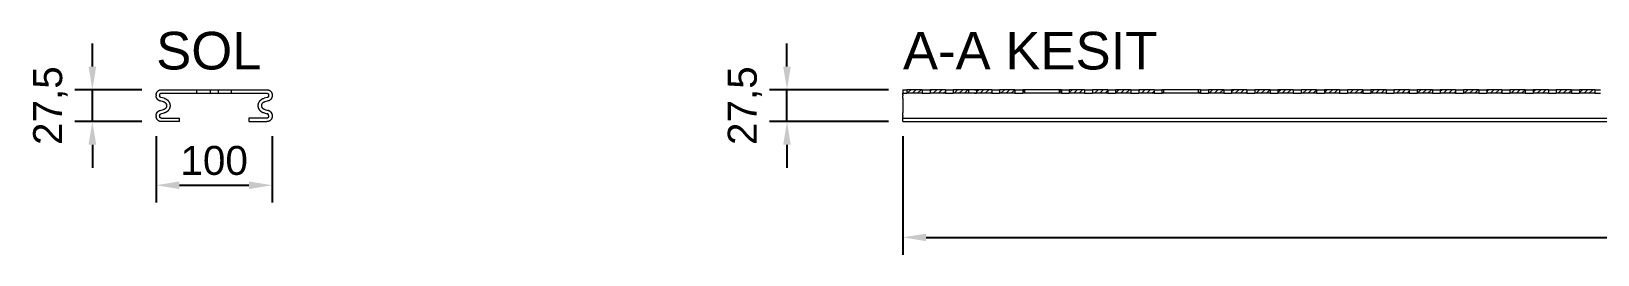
# Model space of a CAD drawing. Header units: millimetres. Extents: x -804 to 5068, y -838 to 556.
# Drawn here: x 2376 to 3727, y -115 to 78 of the extents above; entities that cross this region are included whole.
import ezdxf

# ---------------------------------------------------------------- set-up
doc = ezdxf.new("R2010")
doc.units = ezdxf.units.MM
doc.linetypes.add('KESIK', pattern=[3, 2, -1])
for name, color, linetype, lineweight in [('GIZLI', 8, 'KESIK', 9), ('GORUNEN', 7, 'Continuous', 9), ('OLCU', 4, 'Continuous', 9), ('TARAMA', 5, 'Continuous', 9), ('YAZI', 3, 'Continuous', 9)]:
    doc.layers.add(name, color=color, linetype=linetype, lineweight=lineweight)
doc.styles.add('PI3D', font='arial.ttf')
doc.dimstyles.new('PF_MM', dxfattribs={"dimtxt": 25, "dimasz": 20, "dimexe": 15, "dimexo": 12.5, "dimgap": 8.75, "dimtad": 1, "dimdec": 1, "dimtxsty": 'PI3D', "dimcen": 2.5, "dimclrd": 4, "dimclre": 4, "dimclrt": 3, "dimazin": 3, "dimtfac": 1, "dimtmove": 0, "dimatfit": 3})

msp = doc.modelspace()

# ---------------------------------------------------------------- hatches: boundary and pattern name
at = {"layer": 'TARAMA'}
h = msp.add_hatch(dxfattribs=at)
h.set_pattern_fill('ANSI31')
h.paths.add_polyline_path([(3131.4, 27.5), (3131.4, 24.5), (3131.4, 24.5), (3144.6, 24.5), (3144.6, 24.5), (3144.6, 27.5), (3144.6, 27.5), (3131.4, 27.5)])
h = msp.add_hatch(dxfattribs=at)
h.set_pattern_fill('ANSI31')
h.paths.add_polyline_path([(3164.6, 27.5), (3151.4, 27.5), (3151.4, 27.5), (3151.4, 24.5), (3151.4, 24.5), (3164.6, 24.5), (3164.6, 24.5), (3164.6, 27.5)])
h = msp.add_hatch(dxfattribs=at)
h.set_pattern_fill('ANSI31')
h.paths.add_polyline_path([(3171.4, 27.5), (3171.4, 24.5), (3171.4, 24.5), (3184.6, 24.5), (3184.6, 24.5), (3184.6, 27.5), (3184.6, 27.5), (3171.4, 27.5)])
h = msp.add_hatch(dxfattribs=at)
h.set_pattern_fill('ANSI31')
h.paths.add_polyline_path([(3204.6, 27.5), (3191.4, 27.5), (3191.4, 27.5), (3191.4, 24.5), (3191.4, 24.5), (3204.6, 24.5), (3204.6, 24.5), (3204.6, 27.5)])
h = msp.add_hatch(dxfattribs=at)
h.set_pattern_fill('ANSI31')
h.paths.add_polyline_path([(3211.4, 27.5), (3211.4, 24.5), (3211.4, 24.5), (3224.6, 24.5), (3224.6, 24.5), (3224.6, 27.5), (3224.6, 27.5), (3211.4, 27.5)])
h = msp.add_hatch(dxfattribs=at)
h.set_pattern_fill('ANSI31')
h.paths.add_polyline_path([(3231.4, 27.5), (3231.4, 24.5), (3231.4, 24.5), (3233, 24.5), (3233, 24.5), (3233, 27.5), (3233, 27.5), (3231.4, 27.5)])
h = msp.add_hatch(dxfattribs=at)
h.set_pattern_fill('ANSI31')
h.paths.add_polyline_path([(3264.6, 27.5), (3263, 27.5), (3263, 27.5), (3263, 24.5), (3263, 24.5), (3264.6, 24.5), (3264.6, 24.5), (3264.6, 27.5)])
h = msp.add_hatch(dxfattribs=at)
h.set_pattern_fill('ANSI31')
h.paths.add_polyline_path([(3271.4, 27.5), (3271.4, 24.5), (3271.4, 24.5), (3284.6, 24.5), (3284.6, 24.5), (3284.6, 27.5), (3284.6, 27.5), (3271.4, 27.5)])
h = msp.add_hatch(dxfattribs=at)
h.set_pattern_fill('ANSI31')
h.paths.add_polyline_path([(3291.4, 27.5), (3291.4, 24.5), (3291.4, 24.5), (3304.6, 24.5), (3304.6, 24.5), (3304.6, 27.5), (3304.6, 27.5), (3291.4, 27.5)])
h = msp.add_hatch(dxfattribs=at)
h.set_pattern_fill('ANSI31')
h.paths.add_polyline_path([(3311.4, 27.5), (3311.4, 24.5), (3311.4, 24.5), (3324.6, 24.5), (3324.6, 24.5), (3324.6, 27.5), (3324.6, 27.5), (3311.4, 27.5)])
h = msp.add_hatch(dxfattribs=at)
h.set_pattern_fill('ANSI31')
h.paths.add_polyline_path([(3331.4, 27.5), (3331.4, 24.5), (3331.4, 24.5), (3344.6, 24.5), (3344.6, 24.5), (3344.6, 27.5), (3344.6, 27.5), (3331.4, 27.5)])
h = msp.add_hatch(dxfattribs=at)
h.set_pattern_fill('ANSI31')
h.paths.add_polyline_path([(3351.4, 27.5), (3351.4, 24.5), (3351.4, 24.5), (3353, 24.5), (3353, 24.5), (3353, 27.5), (3353, 27.5), (3351.4, 27.5)])
h = msp.add_hatch(dxfattribs=at)
h.set_pattern_fill('ANSI31')
h.paths.add_polyline_path([(3384.6, 27.5), (3383, 27.5), (3383, 27.5), (3383, 24.5), (3383, 24.5), (3384.6, 24.5), (3384.6, 24.5), (3384.6, 27.5)])
h = msp.add_hatch(dxfattribs=at)
h.set_pattern_fill('ANSI31')
h.paths.add_polyline_path([(3391.4, 27.5), (3391.4, 24.5), (3391.4, 24.5), (3404.6, 24.5), (3404.6, 24.5), (3404.6, 27.5), (3404.6, 27.5), (3391.4, 27.5)])
h = msp.add_hatch(dxfattribs=at)
h.set_pattern_fill('ANSI31')
h.paths.add_polyline_path([(3411.4, 27.5), (3411.4, 24.5), (3411.4, 24.5), (3424.6, 24.5), (3424.6, 24.5), (3424.6, 27.5), (3424.6, 27.5), (3411.4, 27.5)])
h = msp.add_hatch(dxfattribs=at)
h.set_pattern_fill('ANSI31')
h.paths.add_polyline_path([(3431.4, 27.5), (3431.4, 24.5), (3431.4, 24.5), (3444.6, 24.5), (3444.6, 24.5), (3444.6, 27.5), (3444.6, 27.5), (3431.4, 27.5)])
h = msp.add_hatch(dxfattribs=at)
h.set_pattern_fill('ANSI31')
h.paths.add_polyline_path([(3451.4, 27.5), (3451.4, 24.5), (3451.4, 24.5), (3464.6, 24.5), (3464.6, 24.5), (3464.6, 27.5), (3464.6, 27.5), (3451.4, 27.5)])
h = msp.add_hatch(dxfattribs=at)
h.set_pattern_fill('ANSI31')
h.paths.add_polyline_path([(3471.4, 27.5), (3471.4, 24.5), (3471.4, 24.5), (3484.6, 24.5), (3484.6, 24.5), (3484.6, 27.5), (3484.6, 27.5), (3471.4, 27.5)])
h = msp.add_hatch(dxfattribs=at)
h.set_pattern_fill('ANSI31')
h.paths.add_polyline_path([(3491.4, 27.5), (3491.4, 24.5), (3491.4, 24.5), (3504.6, 24.5), (3504.6, 24.5), (3504.6, 27.5), (3504.6, 27.5), (3491.4, 27.5)])
h = msp.add_hatch(dxfattribs=at)
h.set_pattern_fill('ANSI31')
h.paths.add_polyline_path([(3511.4, 27.5), (3511.4, 24.5), (3511.4, 24.5), (3524.6, 24.5), (3524.6, 24.5), (3524.6, 27.5), (3524.6, 27.5), (3511.4, 27.5)])
h = msp.add_hatch(dxfattribs=at)
h.set_pattern_fill('ANSI31')
h.paths.add_polyline_path([(3531.4, 27.5), (3531.4, 24.5), (3531.4, 24.5), (3544.6, 24.5), (3544.6, 24.5), (3544.6, 27.5), (3544.6, 27.5), (3531.4, 27.5)])
h = msp.add_hatch(dxfattribs=at)
h.set_pattern_fill('ANSI31')
h.paths.add_polyline_path([(3551.4, 27.5), (3551.4, 24.5), (3551.4, 24.5), (3564.6, 24.5), (3564.6, 24.5), (3564.6, 27.5), (3564.6, 27.5), (3551.4, 27.5)])
h = msp.add_hatch(dxfattribs=at)
h.set_pattern_fill('ANSI31')
h.paths.add_polyline_path([(3571.4, 27.5), (3571.4, 24.5), (3571.4, 24.5), (3584.6, 24.5), (3584.6, 24.5), (3584.6, 27.5), (3584.6, 27.5), (3571.4, 27.5)])
h = msp.add_hatch(dxfattribs=at)
h.set_pattern_fill('ANSI31')
h.paths.add_polyline_path([(3591.4, 27.5), (3591.4, 24.5), (3591.4, 24.5), (3604.6, 24.5), (3604.6, 24.5), (3604.6, 27.5), (3604.6, 27.5), (3591.4, 27.5)])
h = msp.add_hatch(dxfattribs=at)
h.set_pattern_fill('ANSI31')
h.paths.add_polyline_path([(3611.4, 27.5), (3611.4, 24.5), (3611.4, 24.5), (3624.6, 24.5), (3624.6, 24.5), (3624.6, 27.5), (3624.6, 27.5), (3611.4, 27.5)])
h = msp.add_hatch(dxfattribs=at)
h.set_pattern_fill('ANSI31')
h.paths.add_polyline_path([(3631.4, 27.5), (3631.4, 24.5), (3631.4, 24.5), (3644.6, 24.5), (3644.6, 24.5), (3644.6, 27.5), (3644.6, 27.5), (3631.4, 27.5)])
h = msp.add_hatch(dxfattribs=at)
h.set_pattern_fill('ANSI31')
h.paths.add_polyline_path([(3651.4, 27.5), (3651.4, 24.5), (3651.4, 24.5), (3664.6, 24.5), (3664.6, 24.5), (3664.6, 27.5), (3664.6, 27.5), (3651.4, 27.5)])
h = msp.add_hatch(dxfattribs=at)
h.set_pattern_fill('ANSI31')
h.paths.add_polyline_path([(3671.4, 27.5), (3671.4, 24.5), (3671.4, 24.5), (3684.6, 24.5), (3684.6, 24.5), (3684.6, 27.5), (3684.6, 27.5), (3671.4, 27.5)])
h = msp.add_hatch(dxfattribs=at)
h.set_pattern_fill('ANSI31')
h.paths.add_polyline_path([(3691.4, 27.5), (3691.4, 24.5), (3691.4, 24.5), (3704.6, 24.5), (3704.6, 24.5), (3704.6, 27.5), (3704.6, 27.5), (3691.4, 27.5)])
h = msp.add_hatch(dxfattribs=at)
h.set_pattern_fill('ANSI31')
h.paths.add_polyline_path([(3711.4, 27.5), (3711.4, 24.5), (3711.4, 24.5), (3724.6, 24.5), (3724.6, 24.5), (3724.6, 27.5), (3724.6, 27.5), (3711.4, 27.5)])

# ---------------------------------------------------------------- linework, layer by layer
at = {"layer": 'GIZLI'}
for points in [[(2519, 24.5), (2519, 27.5)], [(2519, 24.5), (2519, 27.5)], [(2549, 24.5), (2549, 27.5)], [(2549, 24.5), (2549, 27.5)], [(2484.13, 21.13), (2484.14, 21.08)], [(2484.18, 20.93), (2484.2, 20.87)], [(2484.25, 20.72), (2484.27, 20.66)], [(2484.32, 20.52), (2484.35, 20.45)], [(2484.4, 20.33), (2484.5, 20.14), (2484.6, 19.95), (2484.71, 19.77), (2484.83, 19.59)], [(2484.91, 19.48), (2484.96, 19.42)], [(2485.05, 19.31), (2485.09, 19.25)], [(2485.2, 19.14), (2485.24, 19.09)], [(2487.22, 17.88), (2487.35, 17.84)], [(2491.91, 16.29), (2491.95, 16.25)], [(2492.03, 16.17), (2492.07, 16.13)], [(2492.14, 16.04), (2492.18, 15.99)], [(2492.25, 15.91), (2492.29, 15.86)], [(2492.35, 15.78), (2492.45, 15.64), (2492.54, 15.49), (2492.62, 15.34), (2492.69, 15.19), (2492.76, 15.03), (2492.81, 14.87), (2492.87, 14.71)], [(2492.89, 14.61), (2492.91, 14.55)], [(2492.93, 14.44), (2492.94, 14.38)], [(2492.96, 14.27), (2492.97, 14.22)], [(2492.98, 14.1), (2492.99, 14.05)], [(2576.55, 16.66), (2576.59, 16.69)], [(2576.69, 16.75), (2576.74, 16.78)], [(2576.84, 16.83), (2576.9, 16.86)], [(2576.99, 16.91), (2577.05, 16.94), (2577.21, 17), (2577.38, 17.06), (2577.47, 17.09)], [(2484.13, 6.37), (2484.14, 6.42)], [(2484.18, 6.57), (2484.2, 6.63)], [(2484.25, 6.78), (2484.27, 6.84)], [(2484.32, 6.98), (2484.35, 7.05)], [(2484.4, 7.17), (2484.5, 7.36), (2484.6, 7.55), (2484.71, 7.73), (2484.83, 7.91)], [(2484.91, 8.02), (2484.96, 8.08)], [(2485.05, 8.19), (2485.09, 8.25)], [(2485.2, 8.36), (2485.24, 8.41)], [(2487.22, 9.62), (2487.35, 9.66)], [(2491.01, 10.59), (2490.85, 10.52), (2490.7, 10.46), (2490.54, 10.41)], [(2491.16, 10.67), (2491.1, 10.64)], [(2491.31, 10.75), (2491.26, 10.72)], [(2491.45, 10.84), (2491.4, 10.81)], [(2575.02, 13.4), (2575.01, 13.45)], [(2575.04, 13.23), (2575.03, 13.28)], [(2575.07, 13.06), (2575.06, 13.12)], [(2575.11, 12.89), (2575.09, 12.95)], [(2575.65, 11.72), (2575.61, 11.78), (2575.51, 11.93), (2575.42, 12.08), (2575.35, 12.23), (2575.27, 12.39), (2575.21, 12.56), (2575.15, 12.72), (2575.14, 12.79)], [(2575.75, 11.59), (2575.71, 11.64)], [(2575.86, 11.46), (2575.82, 11.5)], [(2575.97, 11.33), (2575.93, 11.37)], [(2576.09, 11.21), (2576.05, 11.25)], [(2580.78, 9.62), (2580.65, 9.66)], [(2582.8, 8.36), (2582.76, 8.41)], [(2582.95, 8.19), (2582.91, 8.25)], [(2583.09, 8.02), (2583.04, 8.08)], [(2583.6, 7.17), (2583.5, 7.36), (2583.4, 7.55), (2583.29, 7.73), (2583.17, 7.91)], [(2583.68, 6.98), (2583.65, 7.05)], [(2583.75, 6.78), (2583.73, 6.84)], [(2583.82, 6.57), (2583.8, 6.63)], [(2583.87, 6.37), (2583.86, 6.42)]]:
    msp.add_lwpolyline(points, dxfattribs=at)
at = {"layer": 'GORUNEN'}
for points in [[(2484, 23), (2484.01, 23.22), (2484.02, 23.44), (2484.05, 23.66), (2484.09, 23.88), (2484.13, 24.09), (2484.19, 24.31), (2484.26, 24.52), (2484.34, 24.72), (2484.43, 24.92), (2484.53, 25.12), (2484.64, 25.31), (2484.76, 25.5), (2484.89, 25.68), (2485.02, 25.85), (2485.17, 26.02), (2485.32, 26.18), (2485.48, 26.33), (2485.65, 26.48), (2485.82, 26.61), (2486, 26.74), (2486.19, 26.86), (2486.38, 26.97), (2486.58, 27.07), (2486.78, 27.16), (2486.98, 27.24), (2487.19, 27.31), (2487.41, 27.37), (2487.62, 27.41), (2487.84, 27.45), (2488.06, 27.48), (2488.28, 27.49), (2488.5, 27.5)], [(2488.5, 27.5), (2530.6, 27.5)], [(2530.6, 27.5), (2530.6, 24.5)], [(2530.6, 27.5), (2531.02, 27.5)], [(2531.02, 27.5), (2537.4, 27.5)], [(2537.4, 27.5), (2537.4, 24.5)], [(2537.4, 27.5), (2579.5, 27.5)], [(2579.5, 27.5), (2579.72, 27.49), (2579.94, 27.48), (2580.16, 27.45), (2580.38, 27.41), (2580.59, 27.37), (2580.81, 27.31), (2581.02, 27.24), (2581.22, 27.16), (2581.42, 27.07), (2581.62, 26.97), (2581.81, 26.86), (2582, 26.74), (2582.18, 26.61), (2582.35, 26.48), (2582.52, 26.33), (2582.68, 26.18), (2582.83, 26.02), (2582.98, 25.85), (2583.11, 25.68), (2583.24, 25.5), (2583.36, 25.31), (2583.47, 25.12), (2583.57, 24.92), (2583.66, 24.72), (2583.74, 24.52), (2583.81, 24.31), (2583.87, 24.09), (2583.91, 23.88), (2583.95, 23.66), (2583.98, 23.44), (2583.99, 23.22), (2584, 23)], [(3128, 27.5), (3128, 24.5)], [(3128, 27.5), (3129.63, 27.5)], [(3129.63, 27.5), (3131.4, 27.5)], [(3144.6, 27.5), (3131.4, 27.5)], [(3131.4, 27.5), (3131.4, 24.5)], [(3131.4, 27.5), (3131.4, 24.5)], [(3144.6, 27.5), (3149.63, 27.5)], [(3144.6, 27.5), (3144.6, 24.5)], [(3144.6, 27.5), (3144.6, 24.5)], [(3149.63, 27.5), (3151.4, 27.5)], [(3164.6, 27.5), (3151.4, 27.5)], [(3151.4, 27.5), (3151.4, 24.5)], [(3151.4, 27.5), (3151.4, 24.5)], [(3164.6, 27.5), (3169.63, 27.5)], [(3164.6, 27.5), (3164.6, 24.5)], [(3164.6, 27.5), (3164.6, 24.5)], [(3169.63, 27.5), (3171.4, 27.5)], [(3184.6, 27.5), (3171.4, 27.5)], [(3171.4, 27.5), (3171.4, 24.5)], [(3171.4, 27.5), (3171.4, 24.5)], [(3189.63, 27.5), (3184.6, 27.5)], [(3184.6, 27.5), (3184.6, 24.5)], [(3189.63, 27.5), (3191.4, 27.5)], [(3191.4, 27.5), (3189.63, 27.5)], [(3204.6, 27.5), (3191.4, 27.5)], [(3191.4, 27.5), (3191.4, 24.5)], [(3191.4, 27.5), (3191.4, 24.5)], [(3204.6, 27.5), (3209.63, 27.5)], [(3204.6, 27.5), (3204.6, 24.5)], [(3204.6, 27.5), (3204.6, 24.5)], [(3209.63, 27.5), (3211.4, 27.5)], [(3224.6, 27.5), (3211.4, 27.5)], [(3211.4, 27.5), (3211.4, 24.5)], [(3211.4, 27.5), (3211.4, 24.5)], [(3224.6, 27.5), (3229.63, 27.5)], [(3224.6, 27.5), (3224.6, 24.5)], [(3224.6, 27.5), (3224.6, 24.5)], [(3229.63, 27.5), (3231.4, 27.5)], [(3233, 27.5), (3231.4, 27.5)], [(3231.4, 27.5), (3231.4, 24.5)], [(3231.4, 27.5), (3231.4, 24.5)], [(3248, 27.5), (3233, 27.5)], [(3233, 24.5), (3233, 27.5)], [(3233, 24.5), (3233, 27.5)], [(3263, 27.5), (3248, 27.5)], [(3264.6, 27.5), (3263, 27.5)], [(3263, 24.5), (3263, 27.5)], [(3263, 24.5), (3263, 27.5)], [(3264.6, 27.5), (3269.63, 27.5)], [(3264.6, 27.5), (3264.6, 24.5)], [(3264.6, 27.5), (3264.6, 24.5)], [(3269.63, 27.5), (3271.4, 27.5)], [(3284.6, 27.5), (3271.4, 27.5)], [(3271.4, 27.5), (3271.4, 24.5)], [(3271.4, 27.5), (3271.4, 24.5)], [(3284.6, 27.5), (3289.63, 27.5)], [(3284.6, 27.5), (3284.6, 24.5)], [(3284.6, 27.5), (3284.6, 24.5)], [(3289.63, 27.5), (3291.4, 27.5)], [(3304.6, 27.5), (3291.4, 27.5)], [(3291.4, 27.5), (3291.4, 24.5)], [(3291.4, 27.5), (3291.4, 24.5)], [(3304.6, 27.5), (3309.63, 27.5)], [(3304.6, 27.5), (3304.6, 24.5)], [(3304.6, 27.5), (3304.6, 24.5)], [(3309.63, 27.5), (3311.4, 27.5)], [(3324.6, 27.5), (3311.4, 27.5)], [(3311.4, 27.5), (3311.4, 24.5)], [(3311.4, 27.5), (3311.4, 24.5)], [(3324.6, 27.5), (3329.63, 27.5)], [(3324.6, 27.5), (3324.6, 24.5)], [(3324.6, 27.5), (3324.6, 24.5)], [(3329.63, 27.5), (3331.4, 27.5)], [(3344.6, 27.5), (3331.4, 27.5)], [(3331.4, 27.5), (3331.4, 24.5)], [(3331.4, 27.5), (3331.4, 24.5)], [(3344.6, 27.5), (3349.63, 27.5)], [(3344.6, 27.5), (3344.6, 24.5)], [(3344.6, 27.5), (3344.6, 24.5)], [(3349.63, 27.5), (3351.4, 27.5)], [(3353, 27.5), (3351.4, 27.5)], [(3351.4, 27.5), (3351.4, 24.5)], [(3351.4, 27.5), (3351.4, 24.5)], [(3368, 27.5), (3353, 27.5)], [(3353, 24.5), (3353, 27.5)], [(3353, 24.5), (3353, 27.5)], [(3383, 27.5), (3368, 27.5)], [(3384.6, 27.5), (3383, 27.5)], [(3383, 24.5), (3383, 27.5)], [(3383, 24.5), (3383, 27.5)], [(3384.6, 27.5), (3389.63, 27.5)], [(3384.6, 27.5), (3384.6, 24.5)], [(3384.6, 27.5), (3384.6, 24.5)], [(3389.63, 27.5), (3391.4, 27.5)], [(3404.6, 27.5), (3391.4, 27.5)], [(3391.4, 27.5), (3391.4, 24.5)], [(3391.4, 27.5), (3391.4, 24.5)], [(3404.6, 27.5), (3409.63, 27.5)], [(3404.6, 27.5), (3404.6, 24.5)], [(3404.6, 27.5), (3404.6, 24.5)], [(3409.63, 27.5), (3411.4, 27.5)], [(3424.6, 27.5), (3411.4, 27.5)], [(3411.4, 27.5), (3411.4, 24.5)], [(3411.4, 27.5), (3411.4, 24.5)], [(3424.6, 27.5), (3429.63, 27.5)], [(3424.6, 27.5), (3424.6, 24.5)], [(3424.6, 27.5), (3424.6, 24.5)], [(3429.63, 27.5), (3431.4, 27.5)], [(3444.6, 27.5), (3431.4, 27.5)], [(3431.4, 27.5), (3431.4, 24.5)], [(3431.4, 27.5), (3431.4, 24.5)], [(3444.6, 27.5), (3449.63, 27.5)], [(3444.6, 27.5), (3444.6, 24.5)], [(3444.6, 27.5), (3444.6, 24.5)], [(3449.63, 27.5), (3451.4, 27.5)], [(3464.6, 27.5), (3451.4, 27.5)], [(3451.4, 27.5), (3451.4, 24.5)], [(3451.4, 27.5), (3451.4, 24.5)], [(3464.6, 27.5), (3469.63, 27.5)], [(3464.6, 27.5), (3464.6, 24.5)], [(3464.6, 27.5), (3464.6, 24.5)], [(3469.63, 27.5), (3471.4, 27.5)], [(3484.6, 27.5), (3471.4, 27.5)], [(3471.4, 27.5), (3471.4, 24.5)], [(3471.4, 27.5), (3471.4, 24.5)], [(3484.6, 27.5), (3489.63, 27.5)], [(3484.6, 27.5), (3484.6, 24.5)], [(3484.6, 27.5), (3484.6, 24.5)], [(3489.63, 27.5), (3491.4, 27.5)], [(3504.6, 27.5), (3491.4, 27.5)], [(3491.4, 27.5), (3491.4, 24.5)], [(3491.4, 27.5), (3491.4, 24.5)], [(3504.6, 27.5), (3509.63, 27.5)], [(3504.6, 27.5), (3504.6, 24.5)], [(3504.6, 27.5), (3504.6, 24.5)], [(3509.63, 27.5), (3511.4, 27.5)], [(3524.6, 27.5), (3511.4, 27.5)], [(3511.4, 27.5), (3511.4, 24.5)], [(3511.4, 27.5), (3511.4, 24.5)], [(3524.6, 27.5), (3529.63, 27.5)], [(3524.6, 27.5), (3524.6, 24.5)], [(3524.6, 27.5), (3524.6, 24.5)], [(3529.63, 27.5), (3531.4, 27.5)], [(3544.6, 27.5), (3531.4, 27.5)], [(3531.4, 27.5), (3531.4, 24.5)], [(3531.4, 27.5), (3531.4, 24.5)], [(3544.6, 27.5), (3549.63, 27.5)], [(3544.6, 27.5), (3544.6, 24.5)], [(3544.6, 27.5), (3544.6, 24.5)], [(3549.63, 27.5), (3551.4, 27.5)], [(3564.6, 27.5), (3551.4, 27.5)], [(3551.4, 27.5), (3551.4, 24.5)], [(3551.4, 27.5), (3551.4, 24.5)], [(3564.6, 27.5), (3569.63, 27.5)], [(3564.6, 27.5), (3564.6, 24.5)], [(3564.6, 27.5), (3564.6, 24.5)], [(3569.63, 27.5), (3571.4, 27.5)], [(3584.6, 27.5), (3571.4, 27.5)], [(3571.4, 27.5), (3571.4, 24.5)], [(3571.4, 27.5), (3571.4, 24.5)], [(3584.6, 27.5), (3589.63, 27.5)], [(3584.6, 27.5), (3584.6, 24.5)], [(3584.6, 27.5), (3584.6, 24.5)], [(3589.63, 27.5), (3591.4, 27.5)], [(3604.6, 27.5), (3591.4, 27.5)], [(3591.4, 27.5), (3591.4, 24.5)], [(3591.4, 27.5), (3591.4, 24.5)], [(3604.6, 27.5), (3609.63, 27.5)], [(3604.6, 27.5), (3604.6, 24.5)], [(3604.6, 27.5), (3604.6, 24.5)], [(3609.63, 27.5), (3611.4, 27.5)], [(3624.6, 27.5), (3611.4, 27.5)], [(3611.4, 27.5), (3611.4, 24.5)], [(3611.4, 27.5), (3611.4, 24.5)], [(3624.6, 27.5), (3629.63, 27.5)], [(3624.6, 27.5), (3624.6, 24.5)], [(3624.6, 27.5), (3624.6, 24.5)], [(3629.63, 27.5), (3631.4, 27.5)], [(3644.6, 27.5), (3631.4, 27.5)], [(3631.4, 27.5), (3631.4, 24.5)], [(3631.4, 27.5), (3631.4, 24.5)], [(3644.6, 27.5), (3649.63, 27.5)], [(3644.6, 27.5), (3644.6, 24.5)], [(3644.6, 27.5), (3644.6, 24.5)], [(3649.63, 27.5), (3651.4, 27.5)], [(3664.6, 27.5), (3651.4, 27.5)], [(3651.4, 27.5), (3651.4, 24.5)], [(3651.4, 27.5), (3651.4, 24.5)], [(3664.6, 27.5), (3669.63, 27.5)], [(3664.6, 27.5), (3664.6, 24.5)], [(3664.6, 27.5), (3664.6, 24.5)], [(3669.63, 27.5), (3671.4, 27.5)], [(3684.6, 27.5), (3671.4, 27.5)], [(3671.4, 27.5), (3671.4, 24.5)], [(3671.4, 27.5), (3671.4, 24.5)], [(3684.6, 27.5), (3689.63, 27.5)], [(3684.6, 27.5), (3684.6, 24.5)], [(3684.6, 27.5), (3684.6, 24.5)], [(3689.63, 27.5), (3691.4, 27.5)], [(3704.6, 27.5), (3691.4, 27.5)], [(3691.4, 27.5), (3691.4, 24.5)], [(3691.4, 27.5), (3691.4, 24.5)], [(3704.6, 27.5), (3709.63, 27.5)], [(3704.6, 27.5), (3704.6, 24.5)], [(3704.6, 27.5), (3704.6, 24.5)], [(3709.63, 27.5), (3711.4, 27.5)], [(3724.6, 27.5), (3711.4, 27.5)], [(3711.4, 27.5), (3711.4, 24.5)], [(3711.4, 27.5), (3711.4, 24.5)], [(3724.6, 27.5), (3729.63, 27.5)], [(3724.6, 27.5), (3724.6, 24.5)], [(3724.6, 27.5), (3724.6, 24.5)], [(2484, 23), (2484, 22.19)], [(2487.49, 17.81), (2487.27, 17.86), (2487.06, 17.93), (2486.85, 18.01), (2486.64, 18.1), (2486.44, 18.19), (2486.24, 18.3), (2486.05, 18.42), (2485.87, 18.54), (2485.69, 18.68), (2485.52, 18.82), (2485.35, 18.98), (2485.2, 19.14), (2485.05, 19.31), (2484.91, 19.48), (2484.78, 19.66), (2484.66, 19.85), (2484.55, 20.04), (2484.44, 20.24), (2484.35, 20.45), (2484.27, 20.66), (2484.2, 20.87), (2484.14, 21.08), (2484.09, 21.3), (2484.05, 21.52), (2484.02, 21.75), (2484.01, 21.97), (2484, 22.19)], [(2487, 23), (2487, 23.07), (2487.01, 23.15), (2487.02, 23.22), (2487.03, 23.29), (2487.04, 23.36), (2487.06, 23.44), (2487.09, 23.51), (2487.11, 23.57), (2487.14, 23.64), (2487.18, 23.71), (2487.21, 23.77), (2487.25, 23.83), (2487.3, 23.89), (2487.34, 23.95), (2487.39, 24.01), (2487.44, 24.06), (2487.49, 24.11), (2487.55, 24.16), (2487.61, 24.2), (2487.67, 24.25), (2487.73, 24.29), (2487.79, 24.32), (2487.86, 24.36), (2487.93, 24.39), (2487.99, 24.41), (2488.06, 24.44), (2488.14, 24.46), (2488.21, 24.47), (2488.28, 24.48), (2488.35, 24.49), (2488.43, 24.5), (2488.5, 24.5)], [(2487, 23), (2487, 22.19)], [(2488.16, 20.73), (2488.09, 20.75), (2488.02, 20.77), (2487.95, 20.8), (2487.88, 20.83), (2487.81, 20.86), (2487.75, 20.9), (2487.68, 20.93), (2487.62, 20.98), (2487.56, 21.02), (2487.51, 21.07), (2487.45, 21.12), (2487.4, 21.17), (2487.35, 21.23), (2487.3, 21.29), (2487.26, 21.35), (2487.22, 21.41), (2487.18, 21.48), (2487.15, 21.54), (2487.12, 21.61), (2487.09, 21.68), (2487.07, 21.75), (2487.05, 21.82), (2487.03, 21.9), (2487.02, 21.97), (2487.01, 22.04), (2487, 22.12), (2487, 22.19)], [(2490.29, 17.16), (2487.49, 17.81)], [(2490.97, 20.08), (2488.16, 20.73)], [(2488.5, 24.5), (2530.6, 24.5)], [(2490.29, 17.16), (2490.46, 17.12), (2490.62, 17.06), (2490.79, 17), (2490.95, 16.94), (2491.1, 16.86), (2491.26, 16.78), (2491.41, 16.69), (2491.55, 16.59), (2491.69, 16.48), (2491.82, 16.37), (2491.95, 16.25), (2492.07, 16.13), (2492.18, 16), (2492.29, 15.86), (2492.39, 15.72), (2492.49, 15.57), (2492.58, 15.42), (2492.65, 15.27), (2492.73, 15.11), (2492.79, 14.94), (2492.85, 14.78), (2492.89, 14.61), (2492.93, 14.44), (2492.96, 14.27), (2492.98, 14.1), (2493, 13.92), (2493, 13.75), (2493, 13.58), (2492.98, 13.4), (2492.96, 13.23), (2492.93, 13.06), (2492.89, 12.89), (2492.85, 12.72), (2492.79, 12.56), (2492.73, 12.39), (2492.65, 12.23), (2492.58, 12.08), (2492.49, 11.93), (2492.39, 11.78), (2492.29, 11.64), (2492.18, 11.5), (2492.07, 11.37), (2491.95, 11.25), (2491.82, 11.13), (2491.69, 11.02), (2491.55, 10.91), (2491.41, 10.81), (2491.26, 10.72), (2491.1, 10.64), (2490.95, 10.56), (2490.79, 10.5), (2490.62, 10.44), (2490.46, 10.38), (2490.29, 10.34)], [(2490.97, 20.08), (2491.28, 20), (2491.59, 19.91), (2491.89, 19.79), (2492.19, 19.67), (2492.48, 19.53), (2492.76, 19.37), (2493.04, 19.2), (2493.31, 19.02), (2493.56, 18.82), (2493.81, 18.62), (2494.05, 18.4), (2494.27, 18.16), (2494.49, 17.92), (2494.69, 17.67), (2494.88, 17.4), (2495.05, 17.13), (2495.21, 16.85), (2495.36, 16.56), (2495.49, 16.27), (2495.61, 15.97), (2495.71, 15.66), (2495.8, 15.35), (2495.87, 15.04), (2495.93, 14.72), (2495.97, 14.4), (2495.99, 14.07), (2496, 13.75), (2495.99, 13.43), (2495.97, 13.1), (2495.93, 12.78), (2495.87, 12.46), (2495.8, 12.15), (2495.71, 11.84), (2495.61, 11.53), (2495.49, 11.23), (2495.36, 10.94), (2495.21, 10.65), (2495.05, 10.37), (2494.88, 10.1), (2494.69, 9.83), (2494.49, 9.58), (2494.27, 9.34), (2494.05, 9.1), (2493.81, 8.88), (2493.56, 8.68), (2493.31, 8.48), (2493.04, 8.3), (2492.76, 8.13), (2492.48, 7.97), (2492.19, 7.83), (2491.89, 7.71), (2491.59, 7.59), (2491.28, 7.5), (2490.97, 7.42)], [(2530.6, 24.5), (2531.02, 24.5)], [(2531.02, 24.5), (2537.4, 24.5)], [(2537.4, 24.5), (2579.5, 24.5)], [(2577.04, 7.42), (2576.72, 7.5), (2576.41, 7.59), (2576.11, 7.71), (2575.81, 7.83), (2575.52, 7.97), (2575.24, 8.13), (2574.96, 8.3), (2574.69, 8.48), (2574.44, 8.68), (2574.19, 8.88), (2573.95, 9.1), (2573.73, 9.34), (2573.51, 9.58), (2573.31, 9.83), (2573.12, 10.1), (2572.95, 10.37), (2572.79, 10.65), (2572.64, 10.94), (2572.51, 11.23), (2572.39, 11.53), (2572.29, 11.84), (2572.2, 12.15), (2572.13, 12.46), (2572.07, 12.78), (2572.03, 13.1), (2572.01, 13.43), (2572, 13.75), (2572.01, 14.07), (2572.03, 14.4), (2572.07, 14.72), (2572.13, 15.04), (2572.2, 15.35), (2572.29, 15.66), (2572.39, 15.97), (2572.51, 16.27), (2572.64, 16.56), (2572.79, 16.85), (2572.95, 17.13), (2573.12, 17.4), (2573.31, 17.67), (2573.51, 17.92), (2573.73, 18.16), (2573.95, 18.4), (2574.19, 18.62), (2574.44, 18.82), (2574.69, 19.02), (2574.96, 19.2), (2575.24, 19.37), (2575.52, 19.53), (2575.81, 19.67), (2576.11, 19.79), (2576.41, 19.91), (2576.72, 20), (2577.04, 20.08)], [(2577.71, 10.34), (2577.55, 10.38), (2577.39, 10.43), (2577.23, 10.49), (2577.07, 10.56), (2576.92, 10.63), (2576.77, 10.71), (2576.62, 10.8), (2576.48, 10.89), (2576.35, 10.99), (2576.22, 11.1), (2576.09, 11.21), (2575.97, 11.33), (2575.86, 11.46), (2575.75, 11.59), (2575.65, 11.72), (2575.55, 11.86), (2575.46, 12.01), (2575.38, 12.16), (2575.31, 12.31), (2575.24, 12.47), (2575.19, 12.63), (2575.14, 12.79), (2575.09, 12.95), (2575.06, 13.12), (2575.03, 13.28), (2575.01, 13.45), (2575, 13.62), (2575, 13.79), (2575.01, 13.96), (2575.02, 14.13), (2575.04, 14.3), (2575.07, 14.46), (2575.11, 14.63), (2575.16, 14.79), (2575.21, 14.95), (2575.28, 15.11), (2575.35, 15.26), (2575.42, 15.42), (2575.51, 15.56), (2575.6, 15.71), (2575.7, 15.84), (2575.8, 15.98), (2575.91, 16.1), (2576.03, 16.23), (2576.15, 16.34), (2576.28, 16.45), (2576.41, 16.56), (2576.55, 16.66), (2576.69, 16.75), (2576.84, 16.83), (2576.99, 16.91), (2577.15, 16.98), (2577.3, 17.04), (2577.46, 17.09), (2577.59, 17.13), (2577.71, 17.16)], [(2579.84, 20.73), (2577.04, 20.08)], [(2580.51, 17.81), (2577.71, 17.16)], [(2579.5, 24.5), (2579.57, 24.5), (2579.65, 24.49), (2579.72, 24.48), (2579.79, 24.47), (2579.86, 24.46), (2579.94, 24.44), (2580.01, 24.41), (2580.07, 24.39), (2580.14, 24.36), (2580.21, 24.32), (2580.27, 24.29), (2580.33, 24.25), (2580.39, 24.2), (2580.45, 24.16), (2580.51, 24.11), (2580.56, 24.06), (2580.61, 24.01), (2580.66, 23.95), (2580.7, 23.89), (2580.75, 23.83), (2580.79, 23.77), (2580.82, 23.71), (2580.86, 23.64), (2580.89, 23.57), (2580.91, 23.51), (2580.94, 23.44), (2580.96, 23.36), (2580.97, 23.29), (2580.98, 23.22), (2580.99, 23.15), (2581, 23.07), (2581, 23)], [(2581, 22.19), (2581, 22.12), (2580.99, 22.06), (2580.99, 21.99), (2580.98, 21.92), (2580.96, 21.86), (2580.94, 21.79), (2580.92, 21.72), (2580.9, 21.66), (2580.88, 21.6), (2580.85, 21.54), (2580.82, 21.47), (2580.78, 21.42), (2580.75, 21.36), (2580.71, 21.3), (2580.67, 21.25), (2580.62, 21.2), (2580.58, 21.15), (2580.53, 21.1), (2580.48, 21.05), (2580.42, 21.01), (2580.37, 20.97), (2580.31, 20.93), (2580.26, 20.9), (2580.2, 20.86), (2580.14, 20.83), (2580.07, 20.81), (2580.01, 20.78), (2579.95, 20.76), (2579.89, 20.74), (2579.84, 20.73)], [(2584, 22.19), (2583.99, 21.98), (2583.98, 21.77), (2583.95, 21.55), (2583.92, 21.34), (2583.87, 21.13), (2583.82, 20.93), (2583.75, 20.72), (2583.68, 20.52), (2583.6, 20.33), (2583.5, 20.14), (2583.4, 19.95), (2583.29, 19.77), (2583.17, 19.59), (2583.04, 19.42), (2582.91, 19.25), (2582.76, 19.09), (2582.61, 18.94), (2582.45, 18.8), (2582.29, 18.66), (2582.12, 18.53), (2581.94, 18.41), (2581.76, 18.3), (2581.57, 18.2), (2581.38, 18.1), (2581.19, 18.02), (2580.99, 17.94), (2580.78, 17.88), (2580.65, 17.84), (2580.51, 17.81)], [(2581, 23), (2581, 22.19)], [(2584, 23), (2584, 22.19)], [(3128, 23), (3128, 24.5)], [(3128, 24.5), (3129.63, 24.5)], [(3128, 23), (3128, 22.19)], [(3128, 20.73), (3128, 22.19)], [(3128, 20.08), (3128, 20.73)], [(3128, 20.08), (3128, 7.42)], [(3129.63, 24.5), (3131.4, 24.5)], [(3144.6, 24.5), (3131.4, 24.5)], [(3144.6, 24.5), (3149.63, 24.5)], [(3149.63, 24.5), (3151.4, 24.5)], [(3164.6, 24.5), (3151.4, 24.5)], [(3164.6, 24.5), (3169.63, 24.5)], [(3169.63, 24.5), (3171.4, 24.5)], [(3184.6, 24.5), (3171.4, 24.5)], [(3189.63, 24.5), (3184.6, 24.5)], [(3189.63, 24.5), (3191.4, 24.5)], [(3191.4, 24.5), (3189.63, 24.5)], [(3204.6, 24.5), (3191.4, 24.5)], [(3204.6, 24.5), (3209.63, 24.5)], [(3209.63, 24.5), (3211.4, 24.5)], [(3224.6, 24.5), (3211.4, 24.5)], [(3224.6, 24.5), (3229.63, 24.5)], [(3229.63, 24.5), (3231.4, 24.5)], [(3233, 24.5), (3231.4, 24.5)], [(3248, 24.5), (3233, 24.5)], [(3263, 24.5), (3248, 24.5)], [(3264.6, 24.5), (3263, 24.5)], [(3264.6, 24.5), (3269.63, 24.5)], [(3269.63, 24.5), (3271.4, 24.5)], [(3284.6, 24.5), (3271.4, 24.5)], [(3284.6, 24.5), (3289.63, 24.5)], [(3289.63, 24.5), (3291.4, 24.5)], [(3304.6, 24.5), (3291.4, 24.5)], [(3304.6, 24.5), (3309.63, 24.5)], [(3309.63, 24.5), (3311.4, 24.5)], [(3324.6, 24.5), (3311.4, 24.5)], [(3324.6, 24.5), (3329.63, 24.5)], [(3329.63, 24.5), (3331.4, 24.5)], [(3344.6, 24.5), (3331.4, 24.5)], [(3344.6, 24.5), (3349.63, 24.5)], [(3349.63, 24.5), (3351.4, 24.5)], [(3353, 24.5), (3351.4, 24.5)], [(3368, 24.5), (3353, 24.5)], [(3383, 24.5), (3368, 24.5)], [(3384.6, 24.5), (3383, 24.5)], [(3384.6, 24.5), (3389.63, 24.5)], [(3389.63, 24.5), (3391.4, 24.5)], [(3404.6, 24.5), (3391.4, 24.5)], [(3404.6, 24.5), (3409.63, 24.5)], [(3409.63, 24.5), (3411.4, 24.5)], [(3424.6, 24.5), (3411.4, 24.5)], [(3424.6, 24.5), (3429.63, 24.5)], [(3429.63, 24.5), (3431.4, 24.5)], [(3444.6, 24.5), (3431.4, 24.5)], [(3444.6, 24.5), (3449.63, 24.5)], [(3449.63, 24.5), (3451.4, 24.5)], [(3464.6, 24.5), (3451.4, 24.5)], [(3464.6, 24.5), (3469.63, 24.5)], [(3469.63, 24.5), (3471.4, 24.5)], [(3484.6, 24.5), (3471.4, 24.5)], [(3484.6, 24.5), (3489.63, 24.5)], [(3489.63, 24.5), (3491.4, 24.5)], [(3504.6, 24.5), (3491.4, 24.5)], [(3504.6, 24.5), (3509.63, 24.5)], [(3509.63, 24.5), (3511.4, 24.5)], [(3524.6, 24.5), (3511.4, 24.5)], [(3524.6, 24.5), (3529.63, 24.5)], [(3529.63, 24.5), (3531.4, 24.5)], [(3544.6, 24.5), (3531.4, 24.5)], [(3544.6, 24.5), (3549.63, 24.5)], [(3549.63, 24.5), (3551.4, 24.5)], [(3564.6, 24.5), (3551.4, 24.5)], [(3564.6, 24.5), (3569.63, 24.5)], [(3569.63, 24.5), (3571.4, 24.5)], [(3584.6, 24.5), (3571.4, 24.5)], [(3584.6, 24.5), (3589.63, 24.5)], [(3589.63, 24.5), (3591.4, 24.5)], [(3604.6, 24.5), (3591.4, 24.5)], [(3604.6, 24.5), (3609.63, 24.5)], [(3609.63, 24.5), (3611.4, 24.5)], [(3624.6, 24.5), (3611.4, 24.5)], [(3624.6, 24.5), (3629.63, 24.5)], [(3629.63, 24.5), (3631.4, 24.5)], [(3644.6, 24.5), (3631.4, 24.5)], [(3644.6, 24.5), (3649.63, 24.5)], [(3649.63, 24.5), (3651.4, 24.5)], [(3664.6, 24.5), (3651.4, 24.5)], [(3664.6, 24.5), (3669.63, 24.5)], [(3669.63, 24.5), (3671.4, 24.5)], [(3684.6, 24.5), (3671.4, 24.5)], [(3684.6, 24.5), (3689.63, 24.5)], [(3689.63, 24.5), (3691.4, 24.5)], [(3704.6, 24.5), (3691.4, 24.5)], [(3704.6, 24.5), (3709.63, 24.5)], [(3709.63, 24.5), (3711.4, 24.5)], [(3724.6, 24.5), (3711.4, 24.5)], [(3724.6, 24.5), (3729.63, 24.5)], [(2484, 5.31), (2484.01, 5.53), (2484.02, 5.75), (2484.05, 5.98), (2484.09, 6.2), (2484.14, 6.42), (2484.2, 6.63), (2484.27, 6.84), (2484.35, 7.05), (2484.44, 7.26), (2484.55, 7.46), (2484.66, 7.65), (2484.78, 7.84), (2484.91, 8.02), (2485.05, 8.19), (2485.2, 8.36), (2485.35, 8.52), (2485.52, 8.68), (2485.69, 8.82), (2485.87, 8.96), (2486.05, 9.08), (2486.24, 9.2), (2486.44, 9.31), (2486.64, 9.4), (2486.85, 9.49), (2487.06, 9.57), (2487.27, 9.64), (2487.49, 9.69)], [(2484, 5.31), (2484, 4.5)], [(2488.5, 0), (2488.28, 0.01), (2488.06, 0.02), (2487.84, 0.05), (2487.62, 0.09), (2487.41, 0.13), (2487.19, 0.19), (2486.98, 0.26), (2486.78, 0.34), (2486.58, 0.43), (2486.38, 0.53), (2486.19, 0.64), (2486, 0.76), (2485.82, 0.89), (2485.65, 1.02), (2485.48, 1.17), (2485.32, 1.32), (2485.17, 1.48), (2485.02, 1.65), (2484.89, 1.82), (2484.76, 2), (2484.64, 2.19), (2484.53, 2.38), (2484.43, 2.58), (2484.34, 2.78), (2484.26, 2.98), (2484.19, 3.19), (2484.13, 3.41), (2484.09, 3.62), (2484.05, 3.84), (2484.02, 4.06), (2484.01, 4.28), (2484, 4.5)], [(2487, 5.31), (2487, 5.38), (2487.01, 5.46), (2487.02, 5.53), (2487.03, 5.6), (2487.05, 5.68), (2487.07, 5.75), (2487.09, 5.82), (2487.12, 5.89), (2487.15, 5.96), (2487.18, 6.02), (2487.22, 6.09), (2487.26, 6.15), (2487.3, 6.21), (2487.35, 6.27), (2487.4, 6.33), (2487.45, 6.38), (2487.51, 6.43), (2487.56, 6.48), (2487.62, 6.52), (2487.68, 6.57), (2487.75, 6.6), (2487.81, 6.64), (2487.88, 6.67), (2487.95, 6.7), (2488.02, 6.73), (2488.09, 6.75), (2488.16, 6.77)], [(2487, 5.31), (2487, 4.5)], [(2488.5, 3), (2488.43, 3), (2488.35, 3.01), (2488.28, 3.02), (2488.21, 3.03), (2488.14, 3.04), (2488.06, 3.06), (2487.99, 3.09), (2487.93, 3.11), (2487.86, 3.14), (2487.79, 3.18), (2487.73, 3.21), (2487.67, 3.25), (2487.61, 3.3), (2487.55, 3.34), (2487.49, 3.39), (2487.44, 3.44), (2487.39, 3.49), (2487.34, 3.55), (2487.3, 3.61), (2487.25, 3.67), (2487.21, 3.73), (2487.18, 3.79), (2487.14, 3.86), (2487.11, 3.93), (2487.09, 3.99), (2487.06, 4.06), (2487.04, 4.14), (2487.03, 4.21), (2487.02, 4.28), (2487.01, 4.35), (2487, 4.43), (2487, 4.5)], [(2487.49, 9.69), (2490.29, 10.34)], [(2488.16, 6.77), (2490.97, 7.42)], [(2488.5, 3), (2504, 3)], [(2504, 0), (2488.5, 0)], [(2504, 0), (2504, 3)], [(2579.5, 3), (2564, 3)], [(2564, 3), (2564, 0)], [(2564, 0), (2579.5, 0)], [(2577.04, 7.42), (2579.84, 6.77)], [(2577.71, 10.34), (2580.51, 9.69)], [(2584, 4.5), (2583.99, 4.28), (2583.98, 4.06), (2583.95, 3.84), (2583.91, 3.62), (2583.87, 3.41), (2583.81, 3.19), (2583.74, 2.98), (2583.66, 2.78), (2583.57, 2.58), (2583.47, 2.38), (2583.36, 2.19), (2583.24, 2), (2583.11, 1.82), (2582.98, 1.65), (2582.83, 1.48), (2582.68, 1.32), (2582.52, 1.17), (2582.35, 1.02), (2582.18, 0.89), (2582, 0.76), (2581.81, 0.64), (2581.62, 0.53), (2581.42, 0.43), (2581.22, 0.34), (2581.02, 0.26), (2580.81, 0.19), (2580.59, 0.13), (2580.38, 0.09), (2580.16, 0.05), (2579.94, 0.02), (2579.72, 0.01), (2579.5, 0)], [(2581, 4.5), (2581, 4.43), (2580.99, 4.35), (2580.98, 4.28), (2580.97, 4.21), (2580.96, 4.14), (2580.94, 4.06), (2580.91, 3.99), (2580.89, 3.93), (2580.86, 3.86), (2580.82, 3.79), (2580.79, 3.73), (2580.75, 3.67), (2580.7, 3.61), (2580.66, 3.55), (2580.61, 3.49), (2580.56, 3.44), (2580.51, 3.39), (2580.45, 3.34), (2580.39, 3.3), (2580.33, 3.25), (2580.27, 3.21), (2580.21, 3.18), (2580.14, 3.14), (2580.07, 3.11), (2580.01, 3.09), (2579.94, 3.06), (2579.86, 3.04), (2579.79, 3.03), (2579.72, 3.02), (2579.65, 3.01), (2579.57, 3), (2579.5, 3)], [(2581, 5.31), (2581, 5.38), (2580.99, 5.44), (2580.99, 5.51), (2580.98, 5.58), (2580.96, 5.64), (2580.94, 5.71), (2580.92, 5.78), (2580.9, 5.84), (2580.88, 5.9), (2580.85, 5.96), (2580.82, 6.03), (2580.78, 6.08), (2580.75, 6.14), (2580.71, 6.2), (2580.67, 6.25), (2580.62, 6.3), (2580.58, 6.35), (2580.53, 6.4), (2580.48, 6.45), (2580.42, 6.49), (2580.37, 6.53), (2580.31, 6.57), (2580.26, 6.6), (2580.2, 6.64), (2580.14, 6.67), (2580.07, 6.69), (2580.01, 6.72), (2579.95, 6.74), (2579.89, 6.76), (2579.84, 6.77)], [(2580.51, 9.69), (2580.73, 9.64), (2580.94, 9.57), (2581.15, 9.49), (2581.36, 9.4), (2581.56, 9.31), (2581.76, 9.2), (2581.95, 9.08), (2582.13, 8.96), (2582.31, 8.82), (2582.48, 8.68), (2582.65, 8.52), (2582.8, 8.36), (2582.95, 8.19), (2583.09, 8.02), (2583.22, 7.84), (2583.34, 7.65), (2583.45, 7.46), (2583.56, 7.26), (2583.65, 7.05), (2583.73, 6.84), (2583.8, 6.63), (2583.86, 6.42), (2583.91, 6.2), (2583.95, 5.98), (2583.98, 5.75), (2583.99, 5.53), (2584, 5.31)], [(2581, 5.31), (2581, 4.5)], [(2584, 5.31), (2584, 4.5)], [(3128, 6.77), (3128, 7.42)], [(3128, 5.31), (3128, 6.77)], [(3128, 5.31), (3128, 4.5)], [(3128, 3), (3128, 4.5)], [(3128, 3), (5068, 3)], [(3128, 0), (3128, 3)], [(3128, 0), (5068, 0)]]:
    msp.add_lwpolyline(points, dxfattribs=at)

# ---------------------------------------------------------------- texts
at = {"layer": 'YAZI', "style": 'PI3D'}
for s, p in [('SOL', (2484, 45)), ('A-A KESIT', (3128, 45))]:
    msp.add_text(s, height=32.5, dxfattribs=at).set_placement(p)

# ---------------------------------------------------------------- dimensions: what is measured, and where the dimension line sits
at = {"layer": 'OLCU'}
for base, p1, p2 in [((2429, 0), (2484, 0), (2484, 27.5)), ((3028, 0), (3128, 0), (3128, 27.5))]:
    msp.add_linear_dim(base=base, p1=p1, p2=p2, angle=90, dimstyle='PF_MM', dxfattribs=at).render()
for base, p1, p2 in [((2484, -55), (2484, 0), (2584, 0)), ((3128, -100), (3128, 0), (5068, 0))]:
    msp.add_linear_dim(base=base, p1=p1, p2=p2, dimstyle='PF_MM', dxfattribs=at).render()

doc.saveas('drawing.dxf')
